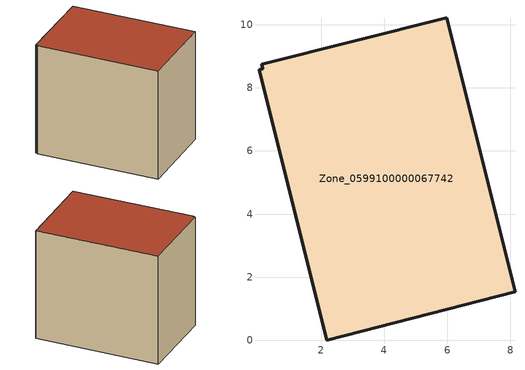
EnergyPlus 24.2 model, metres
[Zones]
Zone_0599100000067742
 floor ground (C_G): 8.14,1.54 2.18,0 0.04,8.58 0.15,8.6 0.12,8.75 5.98,10.22 z0
 wall outside (C_F): 5.98,10.22 0.12,8.75 0.15,8.6 0.04,8.58 2.18,0 8.14,1.54 5.98,10.22 z0:8.14
 roof outside (C_R): 2.18,0 8.14,1.54 5.98,10.22 0.12,8.75 0.15,8.6 0.04,8.58 z8.14
[BUILDING]
Pand.0599100000067742: North Axis=0; Terrain=City; Loads Convergence Tolerance Value=0.04; Temperature Convergence Tolerance Value=0.4; Solar Distribution=FullExterior; Maximum Number of Warmup Days=25; Minimum Number of Warmup Days=1
[Site:Location]
Rotterdam.The.Hague.AP_ZH_NLD Design_Conditions: Latitude=51.96; Longitude=4.45; Time Zone=1; Elevation=-4.5
[SITE:GROUNDTEMPERATURE:BUILDINGSURFACE]
18, 18, 18, 18, 18, 18, 18, 18, 18, 18, 18, 18
[MATERIAL] Thermal Absorptance=0.9; Solar Absorptance=0.7; Visible Absorptance=0.7
Name | Roughness | Thickness | Conductivity | Density | Specific Heat
G.TC.1965-1974 | MediumSmooth | 0.15 | 0.882353 | 540 | 1210
F.TC.1965-1974 | Rough | 0.3 | 0.697674 | 1920 | 840
R.TC.1965-1974 | MediumRough | 0.2 | 0.232558 | 1500 | 1000
[CONSTRUCTION]
C_G: G.TC.1965-1974
C_F: F.TC.1965-1974
C_R: R.TC.1965-1974
[ZONE]
Zone_0599100000067742: Type=1; Multiplier=1; Ceiling Height=Autocalculate; Volume=Autocalculate; Floor Area=autocalculate; Part of Total Floor Area=Yes
[ZONEINFILTRATION:DESIGNFLOWRATE]
Infil_Zone_0599100000067742: Zone or ZoneList or Space or SpaceList=Zone_0599100000067742; Schedule=AlwaysOn; Design Flow Rate Calculation Method=Flow/Area; Flow Rate per Floor Area=0.003; Constant Term Coefficient=1; Temperature Term Coefficient=0; Velocity Term Coefficient=0; Velocity Squared Term Coefficient=0
[HVACTEMPLATE:ZONE:IDEALLOADSAIRSYSTEM]
Zone_0599100000067742: Maximum Heating Supply Air Temperature=50; Minimum Cooling Supply Air Temperature=13; Maximum Heating Supply Air Humidity Ratio=0.0156; Minimum Cooling Supply Air Humidity Ratio=0.0077; Heating Limit=NoLimit; Cooling Limit=NoLimit; Dehumidification Control Type=ConstantSensibleHeatRatio; Cooling Sensible Heat Ratio=0.7; Dehumidification Setpoint=60; Humidification Control Type=None; Humidification Setpoint=30; Outdoor Air Method=None; Outdoor Air Flow Rate per Person=0.00944; Outdoor Air Flow Rate per Zone Floor Area=0; Outdoor Air Flow Rate per Zone=0; Demand Controlled Ventilation Type=None; Outdoor Air Economizer Type=NoEconomizer; Heat Recovery Type=None; Sensible Heat Recovery Effectiveness=0.7; Latent Heat Recovery Effectiveness=0.65
[ZONECONTROL:THERMOSTAT]
ThermostatControl_Zone_0599100000067742: Zone or ZoneList=Zone_0599100000067742; Control Type Schedule=DualSetpointControlType; Control 1=Thermostat_Zone_0599100000067742; Temperature Difference Between Cutout And Setpoint=0
[THERMOSTATSETPOINT:DUALSETPOINT]
Thermostat_Zone_0599100000067742: Heating Setpoint Temperature Schedule=HeatingSetpoint_Zone_0599100000067742; Cooling Setpoint Temperature Schedule=CoolingSetpoint_Zone_0599100000067742
[SCHEDULE:COMPACT]
HeatingSetpoint_Zone_0599100000067742: Through: 12/31, For: AllDays, Until: 24:00, 21
CoolingSetpoint_Zone_0599100000067742: Through: 12/31, For: AllDays, Until: 24:00, 24
DualSetpointControlType: Through: 12/31, For: AllDays, Until: 24:00, 4
AlwaysOn: Through: 12/31, For: AllDays, Until: 24:00, 1
